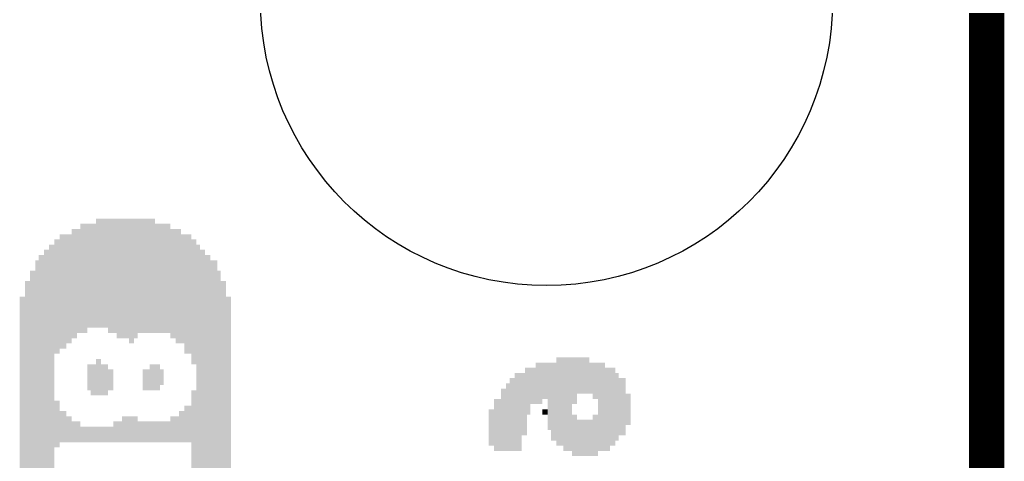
# Model space of a CAD drawing. Extents: x -27.9 to 58.7, y -12 to 40.1.
# Drawn here: x 19.82 to 25.5, y 20.19 to 22.74 of the extents above; entities that cross this region are included whole.
import ezdxf

# ---------------------------------------------------------------- set-up
doc = ezdxf.new("R2010")
doc.units = 0
for name, color, linetype in [('1', 12, 'CONTINUOUS'), ('16', 132, 'CONTINUOUS'), ('20', 31, 'CONTINUOUS'), ('22', 40, 'CONTINUOUS')]:
    doc.layers.add(name, color=color, linetype=linetype)

# ---------------------------------------------------------------- blocks, each defined once
blk = doc.blocks.new('RECT')
blk.add_solid([(-0.5, -0.5), (0.5, -0.5), (-0.5, 0.5), (0.5, 0.5)])

msp = doc.modelspace()

# ---------------------------------------------------------------- linework, layer by layer
at = {"layer": '1', "const_width": 0.2032}
msp.add_lwpolyline([(25.4, 0), (25.4, 25.4)], dxfattribs=at)
at = {"layer": '16', "const_width": 0.2032}
msp.add_lwpolyline([(25.4, 0), (25.4, 25.4)], dxfattribs=at)
at = {"layer": '20', "const_width": 0.2032}
msp.add_lwpolyline([(25.4, 25.4), (25.4, 0)], dxfattribs=at)
at = {"layer": '20'}
msp.add_circle((22.86, 22.86), 1.651, dxfattribs=at)

# ---------------------------------------------------------------- block references
at = {"layer": '22', "rotation": 90}
for p, xscale, yscale in [((20.2742, 21.2801), 0.63, 0.03), ((20.3092, 21.2801), 0.63, 0.04), ((20.3442, 21.2651), 0.66, 0.03), ((20.3742, 21.2651), 0.66, 0.03), ((20.3942, 21.2501), 0.69, 0.03), ((20.4292, 21.2501), 0.69, 0.04), ((20.4642, 21.2351), 0.72, 0.03), ((20.4842, 21.2501), 0.69, 0.03), ((20.5142, 21.2651), 0.66, 0.03), ((20.5492, 21.2651), 0.66, 0.04), ((20.5842, 21.2651), 0.66, 0.03), ((20.1892, 21.2501), 0.63, 0.04), ((20.2242, 21.2651), 0.6, 0.03), ((20.2442, 21.2651), 0.6, 0.03), ((20.6142, 21.2501), 0.63, 0.03), ((20.6342, 21.2501), 0.63, 0.03), ((20.6692, 21.2501), 0.63, 0.04), ((20.0692, 21.1751), 0.66, 0.04), ((20.1042, 21.1901), 0.63, 0.03), ((20.1342, 21.2201), 0.63, 0.03), ((20.1542, 21.2351), 0.6, 0.03), ((20.7042, 21.2201), 0.63, 0.03), ((20.7342, 21.2051), 0.66, 0.03), ((20.7542, 21.1901), 0.63, 0.03), ((20.7892, 21.1601), 0.69, 0.04), ((20.0042, 19.7951), 3.3, 0.03), ((20.0342, 21.1451), 0.66, 0.03), ((20.8242, 21.1151), 0.72, 0.03), ((20.8492, 19.7951), 3.3, 0.02), ((19.9442, 19.7651), 3.24, 0.03), ((19.9742, 19.7801), 3.27, 0.03), ((20.8742, 19.7801), 3.27, 0.03), ((20.9042, 19.7651), 3.24, 0.03), ((19.9242, 19.7501), 3.21, 0.03), ((20.9392, 19.7501), 3.21, 0.04), ((19.8942, 19.7201), 3.15, 0.03), ((20.9692, 19.7201), 3.15, 0.02), ((19.8642, 19.6901), 3.09, 0.03), ((20.9942, 19.6901), 3.09, 0.03), ((19.8342, 19.6451), 3, 0.03), ((21.0242, 19.6451), 3, 0.03), ((20.2242, 20.6801), 0.15, 0.03), ((20.2442, 20.6651), 0.18, 0.03), ((20.2742, 20.6801), 0.21, 0.03), ((20.3092, 20.6651), 0.18, 0.04), ((20.5842, 20.6801), 0.15, 0.03), ((20.6142, 20.6801), 0.15, 0.03), ((22.8162, 20.6449), 0.24, 0.04), ((22.8512, 20.6599), 0.21, 0.03), ((22.8812, 20.5699), 0.39, 0.03), ((22.9012, 20.5399), 0.45, 0.03), ((22.9362, 20.5399), 0.51, 0.04), ((22.9712, 20.5249), 0.54, 0.03), ((22.9912, 20.5249), 0.54, 0.03), ((23.0212, 20.6599), 0.27, 0.03), ((23.0562, 20.6899), 0.21, 0.04), ((23.0912, 20.6899), 0.21, 0.03), ((23.1212, 20.6749), 0.18, 0.03), ((23.1412, 20.6599), 0.21, 0.03), ((23.1762, 20.5099), 0.51, 0.04), ((20.3442, 20.6651), 0.12, 0.03), ((20.5492, 20.6651), 0.12, 0.04), ((20.6342, 20.6801), 0.09, 0.03), ((22.6962, 20.4799), 0.45, 0.04), ((22.7312, 20.5249), 0.36, 0.03), ((22.7512, 20.5999), 0.27, 0.03), ((22.7812, 20.6299), 0.21, 0.03), ((23.2112, 20.4949), 0.48, 0.03), ((23.2412, 20.5099), 0.45, 0.03), ((23.2612, 20.5099), 0.39, 0.03), ((22.6412, 20.4499), 0.39, 0.03), ((22.6612, 20.4649), 0.42, 0.03), ((23.2962, 20.5099), 0.33, 0.04), ((20.8242, 20.2601), 0.69, 0.03), ((22.6112, 20.4349), 0.36, 0.03), ((23.3312, 20.4949), 0.18, 0.03), ((20.0342, 20.4101), 0.27, 0.03), ((20.7892, 20.4101), 0.21, 0.04), ((22.5762, 20.4049), 0.3, 0.04), ((20.0692, 20.3951), 0.18, 0.04), ((20.7542, 20.3951), 0.18, 0.03), ((22.5412, 20.3899), 0.21, 0.03), ((22.8512, 20.4799), 0.03, 0.03), ((23.0212, 20.3449), 0.24, 0.03), ((23.1412, 20.3449), 0.24, 0.03), ((20.1042, 20.3801), 0.15, 0.03), ((20.1342, 20.3651), 0.12, 0.03), ((20.1542, 20.3651), 0.12, 0.03), ((20.3742, 20.3651), 0.12, 0.03), ((20.3942, 20.3651), 0.12, 0.03), ((20.4292, 20.3801), 0.15, 0.04), ((20.4642, 20.3801), 0.15, 0.03), ((20.4842, 20.3801), 0.15, 0.03), ((20.5142, 20.3651), 0.12, 0.03), ((20.5492, 20.3651), 0.12, 0.04), ((20.5842, 20.3651), 0.12, 0.03), ((20.6142, 20.3651), 0.12, 0.03), ((20.6342, 20.3651), 0.12, 0.03), ((20.6692, 20.3651), 0.12, 0.04), ((20.7042, 20.3801), 0.15, 0.03), ((20.7342, 20.3801), 0.15, 0.03), ((23.0562, 20.3299), 0.21, 0.04), ((23.0912, 20.3299), 0.21, 0.03), ((23.1212, 20.3299), 0.21, 0.03), ((20.1892, 20.3501), 0.09, 0.04), ((20.2242, 20.3501), 0.09, 0.03), ((20.2442, 20.3501), 0.09, 0.03), ((20.2742, 20.3501), 0.09, 0.03), ((20.3092, 20.3501), 0.09, 0.04), ((20.3442, 20.3501), 0.09, 0.03)]:
    msp.add_blockref('RECT', p, dxfattribs=dict(at, xscale=xscale, yscale=yscale))

doc.saveas('drawing.dxf')
